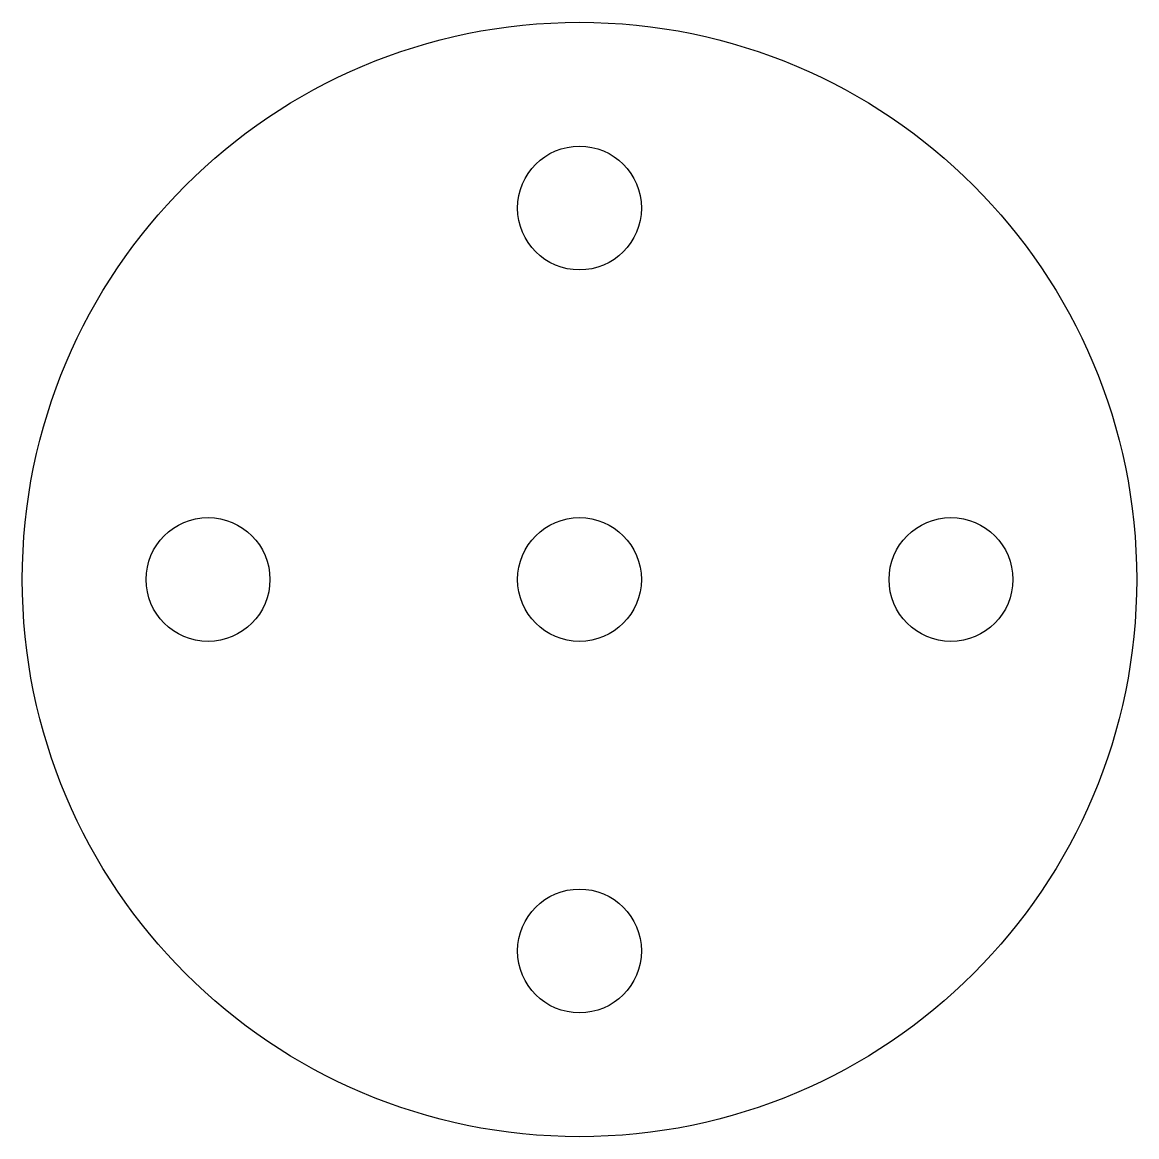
# Model space of a CAD drawing. Header units: millimetres. Extents: x 139.3 to 166.3, y 244.1 to 271.1.
import ezdxf

# ---------------------------------------------------------------- set-up
doc = ezdxf.new("R2010")
doc.units = ezdxf.units.MM
doc.layers.add('Default', color=7, linetype='Continuous')

msp = doc.modelspace()

# ---------------------------------------------------------------- linework, layer by layer
at = {"layer": 'Default', "color": 7, "linetype": 'Continuous'}
for centre, radius in [((152.814, 257.608), 13.5), ((152.814, 266.608), 1.5), ((143.814, 257.608), 1.5), ((152.814, 257.608), 1.5), ((161.814, 257.608), 1.5), ((152.814, 248.608), 1.5)]:
    msp.add_circle(centre, radius, dxfattribs=at)

doc.saveas('drawing.dxf')
